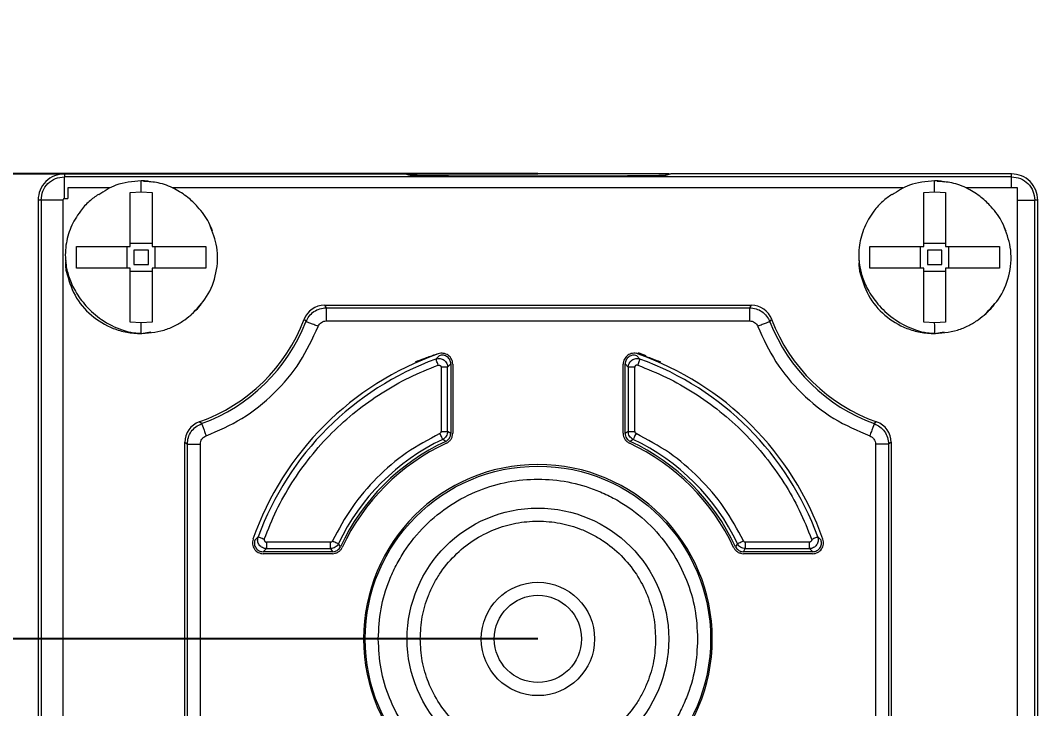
# Model space of a CAD drawing. Header units: millimetres. Extents: x 4 to 96, y 23 to 146.
# Drawn here: x 26.56 to 49.9, y 61.88 to 77.66 of the extents above; entities that cross this region are included whole.
import ezdxf

# ---------------------------------------------------------------- set-up
doc = ezdxf.new("R2010")
doc.units = ezdxf.units.MM
doc.layers.add('标注层', color=150, linetype='Continuous', lineweight=18)
doc.styles.get("Standard").update_dxf_attribs({"font": 'arial.ttf'})
doc.dimstyles.new('ISO-25', dxfattribs={"dimtxt": 2.5, "dimasz": 2.5, "dimexe": 1.25, "dimexo": 0.625, "dimtad": 1, "dimtxsty": 'Standard', "dimcen": 2.5, "dimadec": 0, "dimazin": 0, "dimtfac": 1, "dimtmove": 0, "dimatfit": 3, "dimfxl": 0, "dimarcsym": 0})

# ---------------------------------------------------------------- blocks, each defined once
blk = doc.blocks.new('*D11')
at = {"layer": 'Defpoints', "color": 0, "transparency": 16777216}
for p in [(14.867, 74.139), (38.435, 74.139), (38.435, 63.477)]:
    blk.add_point(p, dxfattribs=at)
at = {"layer": '标注层', "color": 0, "lineweight": -2, "transparency": 16777216}
for p, q in [((14.867, 78.219), (14.867, 82.299)), ((38.435, 74.139), (12.867, 74.139)), ((14.867, 74.139), (14.867, 72.436)), ((14.867, 63.477), (14.867, 65.181)), ((38.435, 63.477), (12.867, 63.477)), ((14.867, 59.397), (14.867, 55.317))]:
    blk.add_line(p, q, dxfattribs=at)
at = {"layer": '标注层', "color": 0, "transparency": 16777216}
for points in [[(14.187, 78.219), (15.547, 78.219), (14.867, 74.139)], [(14.187, 59.397), (15.547, 59.397), (14.867, 63.477)]]:
    blk.add_solid(points, dxfattribs=at)
at = {"layer": '标注层', "color": 0, "transparency": 16777216, "insert": (14.867, 68.808), "char_height": 3.5, "attachment_point": 5}
blk.add_mtext('10,66', dxfattribs=at)

msp = doc.modelspace()

# ---------------------------------------------------------------- linework, layer by layer
at = {"color": 7, "linetype": 'Continuous', "lineweight": 15}
for p, q in [((27.573, 74.139), (27.573, 74.073)), ((35.385, 74.139), (27.573, 74.139)), ((49.298, 74.073), (27.573, 74.073)), ((35.477, 74.109), (35.385, 74.139)), ((35.436, 74.137), (35.392, 74.137)), ((35.436, 74.139), (35.527, 74.109)), ((41.436, 74.139), (35.436, 74.139)), ((35.436, 74.123), (35.436, 74.139)), ((40.345, 74.091), (36.526, 74.091)), ((41.344, 74.109), (41.436, 74.139)), ((41.486, 74.139), (41.394, 74.109)), ((41.436, 74.139), (41.436, 74.123)), ((41.479, 74.137), (41.436, 74.137)), ((49.298, 74.139), (41.486, 74.139)), ((49.298, 74.073), (49.298, 74.139)), ((49.298, 73.819), (49.298, 74.073)), ((28.607, 73.819), (27.652, 73.819)), ((27.652, 73.819), (27.652, 73.573)), ((46.807, 73.819), (30.064, 73.819)), ((49.432, 73.819), (48.264, 73.819)), ((49.432, 30.841), (49.432, 73.819)), ((26.973, 73.539), (26.973, 30.715)), ((27.04, 73.539), (26.973, 73.539)), ((27.04, 73.539), (27.04, 30.715)), ((27.54, 73.539), (27.04, 73.539)), ((27.54, 73.539), (27.54, 30.715)), ((27.573, 73.573), (27.652, 73.573)), ((29.085, 73.712), (29.336, 73.727)), ((29.336, 73.727), (29.585, 73.712)), ((47.285, 73.712), (47.536, 73.727)), ((47.536, 73.727), (47.785, 73.712)), ((49.831, 30.715), (49.831, 73.539)), ((49.898, 73.539), (49.831, 73.539)), ((49.898, 30.715), (49.898, 73.539)), ((29.085, 72.477), (29.085, 73.044)), ((47.285, 72.477), (47.285, 73.044)), ((27.851, 71.977), (27.851, 72.477)), ((29.014, 71.977), (29.014, 72.477)), ((29.085, 72.549), (29.585, 72.549)), ((29.502, 72.394), (29.169, 72.394)), ((29.169, 72.394), (29.169, 72.061)), ((29.502, 72.061), (29.502, 72.394)), ((29.657, 71.977), (29.657, 72.477)), ((30.82, 72.477), (30.82, 71.977)), ((46.051, 71.977), (46.051, 72.477)), ((47.214, 71.977), (47.214, 72.477)), ((47.285, 72.549), (47.785, 72.549)), ((47.702, 72.394), (47.369, 72.394)), ((47.369, 72.394), (47.369, 72.061)), ((47.702, 72.061), (47.702, 72.394)), ((47.857, 71.977), (47.857, 72.477)), ((49.02, 72.477), (49.02, 71.977)), ((29.085, 71.906), (29.585, 71.906)), ((29.169, 72.061), (29.502, 72.061)), ((47.285, 71.906), (47.785, 71.906)), ((47.369, 72.061), (47.702, 72.061)), ((33.541, 71.127), (33.581, 71.069)), ((33.541, 71.127), (43.33, 71.127)), ((33.581, 71.069), (43.29, 71.069)), ((43.33, 71.127), (43.29, 71.069)), ((29.336, 70.727), (29.085, 70.743)), ((29.585, 70.742), (29.336, 70.727)), ((33.074, 70.805), (33.116, 70.751)), ((33.581, 70.769), (43.29, 70.769)), ((43.755, 70.751), (43.797, 70.805)), ((47.536, 70.727), (47.285, 70.743)), ((47.785, 70.742), (47.536, 70.727)), ((29.335, 70.477), (29.553, 70.515)), ((47.535, 70.477), (47.753, 70.515)), ((36.096, 69.895), (36.17, 69.971)), ((36.364, 69.707), (36.436, 69.783)), ((36.436, 69.783), (36.436, 68.189)), ((36.48, 69.777), (36.48, 68.192)), ((40.391, 68.192), (40.391, 69.777)), ((40.436, 69.783), (40.507, 69.707)), ((40.436, 68.189), (40.436, 69.783)), ((40.701, 69.971), (40.775, 69.895)), ((36.215, 69.707), (36.215, 68.234)), ((36.364, 68.234), (36.364, 69.707)), ((40.656, 69.707), (40.507, 69.707)), ((40.507, 69.707), (40.507, 68.234)), ((40.656, 68.234), (40.656, 69.707)), ((30.723, 68.413), (30.668, 68.456)), ((46.203, 68.456), (46.148, 68.413)), ((36.215, 68.234), (36.364, 68.234)), ((36.436, 68.189), (36.364, 68.234)), ((40.507, 68.234), (40.436, 68.189)), ((30.335, 67.985), (30.394, 67.944)), ((30.335, 54.465), (30.335, 67.985)), ((30.394, 56.917), (30.394, 67.944)), ((30.694, 56.917), (30.694, 67.944)), ((36.251, 68.054), (36.32, 68.008)), ((40.551, 68.008), (40.62, 68.054)), ((46.177, 67.944), (46.177, 56.917)), ((46.535, 67.985), (46.477, 67.944)), ((46.477, 67.944), (46.477, 56.917)), ((46.535, 67.985), (46.535, 54.465)), ((31.942, 65.743), (32.018, 65.817)), ((44.853, 65.817), (44.929, 65.743)), ((33.679, 65.698), (32.206, 65.698)), ((32.206, 65.698), (32.206, 65.548)), ((33.905, 65.592), (33.859, 65.662)), ((43.012, 65.662), (42.966, 65.592)), ((44.665, 65.698), (43.192, 65.698)), ((43.192, 65.698), (43.192, 65.548)), ((32.13, 65.477), (32.206, 65.548)), ((33.724, 65.477), (32.13, 65.477)), ((33.721, 65.432), (32.136, 65.432)), ((32.206, 65.548), (33.679, 65.548)), ((33.679, 65.548), (33.724, 65.477)), ((43.147, 65.477), (43.192, 65.548)), ((44.741, 65.477), (43.147, 65.477)), ((44.735, 65.432), (43.15, 65.432)), ((43.192, 65.548), (44.665, 65.548)), ((44.665, 65.548), (44.741, 65.477))]:
    msp.add_line(p, q, dxfattribs=at)
at = {"color": 7, "linetype": 'Continuous', "lineweight": 15, "flags": 128}
msp.add_lwpolyline([(40.915, 69.97), (40.759, 70.027), (40.744, 70.033)], dxfattribs=at)
at = {"color": 7, "linetype": 'Continuous', "lineweight": 15}
for radius in [3.962, 3, 1.3, 1]:
    msp.add_circle((38.435, 63.477), radius, dxfattribs=at)
for centre, radius, start, end in [((27.573, 73.539), 0.6, 89.9985, 179.9986), ((49.298, 73.539), 0.6, 359.999, 90.0004), ((29.335, 72.227), 4, 289.4653, 339.1783), ((29.335, 72.227), 4.058, 289.9857, 338.6708), ((47.535, 72.227), 4.058, 201.3292, 250.0143), ((47.535, 72.227), 4, 200.8213, 250.5347), ((38.435, 63.477), 6.924, 109.2912, 160.7086), ((38.435, 63.477), 6.924, 19.2912, 70.7086), ((38.436, 63.477), 6.83, 110.0289, 159.9711), ((38.436, 63.477), 6.83, 20.0289, 69.9711), ((38.436, 63.477), 5.071, 115.5206, 154.4794), ((38.436, 63.477), 5, 115.0272, 154.9726), ((38.435, 63.477), 4.955, 115.063, 154.9369), ((38.435, 63.477), 4.955, 25.063, 64.9369), ((38.436, 63.477), 5, 25.0272, 64.9726), ((38.436, 63.477), 5.071, 25.5206, 64.4794), ((38.435, 63.477), 4, 0, 180), ((38.435, 63.477), 4, 180, 0)]:
    msp.add_arc(centre, radius, start, end, dxfattribs=at)
for centre, major_axis, ratio, start_param, end_param in [((33.542, 70.627), (0.284, -0.413), 0.997986, 2.541072, 3.746599), ((43.329, 70.627), (0.284, 0.413), 0.997986, 5.678226, 6.883712), ((30.836, 67.984), (-0.41, 0.288), 0.997953, 5.666293, 6.895448), ((46.035, 67.984), (-0.41, -0.288), 0.997953, 2.529323, 3.758469)]:
    msp.add_ellipse(centre, major_axis=major_axis, ratio=ratio, start_param=start_param, end_param=end_param, dxfattribs=at)
for points, knots in [([(27.04, 73.539), (27.048, 73.609), (27.064, 73.749), (27.187, 73.925), (27.364, 74.049), (27.503, 74.065), (27.573, 74.073)], [0, 0, 0, 0, 0.25, 0.5000003, 0.7500009, 1, 1, 1, 1]), ([(27.573, 73.573), (27.573, 73.638), (27.573, 73.767), (27.573, 73.931), (27.573, 74.047), (27.573, 74.064), (27.573, 74.073)], [0, 0, 0, 0, 0.250001, 0.5, 0.75, 1, 1, 1, 1]), ([(29.335, 73.977), (29.136, 73.962), (28.784, 73.935), (28.489, 73.743), (28.36, 73.659)], [0, 0, 0, 0, 0.564848, 1, 1, 1, 1]), ([(29.335, 73.727), (29.334, 73.795), (29.332, 73.949), (29.334, 73.967), (29.335, 73.977)], [0, 0, 0, 0, 0.44383, 1, 1, 1, 1]), ([(29.57, 73.949), (29.543, 73.957), (29.467, 73.98), (29.387, 73.979), (29.335, 73.977)], [0, 0, 0, 0, 0.35812, 1, 1, 1, 1]), ([(36.526, 74.091), (36.398, 74.091), (36.132, 74.092), (35.786, 74.096), (35.54, 74.102), (35.498, 74.106), (35.477, 74.109)], [0, 0, 0, 0, 0.240756, 0.499976, 0.75921, 1, 1, 1, 1]), ([(41.394, 74.109), (41.373, 74.106), (41.331, 74.102), (41.085, 74.096), (40.739, 74.092), (40.473, 74.091), (40.345, 74.091)], [0, 0, 0, 0, 0.24079, 0.500024, 0.759244, 1, 1, 1, 1]), ([(47.535, 73.977), (47.336, 73.962), (46.984, 73.935), (46.689, 73.743), (46.56, 73.659)], [0, 0, 0, 0, 0.564848, 1, 1, 1, 1]), ([(47.535, 73.727), (47.534, 73.795), (47.532, 73.949), (47.534, 73.967), (47.535, 73.977)], [0, 0, 0, 0, 0.44383, 1, 1, 1, 1]), ([(47.77, 73.949), (47.743, 73.957), (47.667, 73.98), (47.587, 73.979), (47.535, 73.977)], [0, 0, 0, 0, 0.35812, 1, 1, 1, 1]), ([(49.298, 74.073), (49.367, 74.065), (49.507, 74.049), (49.684, 73.925), (49.807, 73.749), (49.823, 73.609), (49.831, 73.539)], [0, 0, 0, 0, 0.25, 0.5, 0.75, 1, 1, 1, 1]), ([(30.973, 72.826), (30.947, 72.892), (30.875, 73.076), (30.67, 73.356), (30.397, 73.621), (30.09, 73.816), (29.748, 73.949), (29.503, 73.961), (29.39, 73.967)], [0, 0, 0, 0, 0.118723, 0.330795, 0.474963, 0.644854, 0.836101, 1, 1, 1, 1]), ([(49.173, 72.826), (49.147, 72.892), (49.075, 73.076), (48.87, 73.356), (48.597, 73.621), (48.29, 73.816), (47.948, 73.949), (47.703, 73.961), (47.59, 73.967)], [0, 0, 0, 0, 0.118723, 0.330795, 0.474963, 0.644854, 0.836101, 1, 1, 1, 1]), ([(27.573, 73.573), (27.569, 73.572), (27.56, 73.571), (27.551, 73.565), (27.545, 73.558), (27.541, 73.55), (27.54, 73.544), (27.54, 73.539)], [0, 0, 0, 0, 0.251647, 0.498771, 0.623082, 0.744887, 1, 1, 1, 1]), ([(28.356, 73.667), (28.283, 73.617), (28.127, 73.511), (27.954, 73.311), (27.817, 73.108), (27.688, 72.848), (27.61, 72.57), (27.589, 72.277), (27.607, 72.029), (27.677, 71.748), (27.823, 71.428), (28.07, 71.09), (28.436, 70.767), (28.825, 70.574), (29.137, 70.492), (29.28, 70.488), (29.336, 70.487)], [0, 0, 0, 0, 0.058761, 0.125291, 0.174973, 0.221972, 0.318366, 0.368724, 0.424153, 0.491357, 0.570999, 0.663622, 0.769904, 0.890668, 0.957063, 1, 1, 1, 1]), ([(29.085, 73.044), (29.085, 73.209), (29.085, 73.472), (29.085, 73.647), (29.085, 73.712)], [0, 0, 0, 0, 0.6265461, 1, 1, 1, 1]), ([(29.585, 73.712), (29.585, 73.594), (29.585, 73.358), (29.585, 72.899), (29.585, 72.593), (29.585, 72.477)], [0, 0, 0, 0, 0.384245, 0.768595, 1, 1, 1, 1]), ([(46.556, 73.667), (46.483, 73.617), (46.327, 73.511), (46.154, 73.311), (46.017, 73.108), (45.888, 72.848), (45.81, 72.57), (45.789, 72.277), (45.807, 72.029), (45.877, 71.748), (46.023, 71.428), (46.27, 71.09), (46.636, 70.767), (47.025, 70.574), (47.337, 70.492), (47.48, 70.488), (47.536, 70.487)], [0, 0, 0, 0, 0.058761, 0.125291, 0.174973, 0.221972, 0.318366, 0.368724, 0.424153, 0.491357, 0.570999, 0.663622, 0.769904, 0.890668, 0.957063, 1, 1, 1, 1]), ([(47.285, 73.044), (47.285, 73.209), (47.285, 73.472), (47.285, 73.647), (47.285, 73.712)], [0, 0, 0, 0, 0.6265461, 1, 1, 1, 1]), ([(47.785, 73.712), (47.785, 73.594), (47.785, 73.358), (47.785, 72.899), (47.785, 72.593), (47.785, 72.477)], [0, 0, 0, 0, 0.384245, 0.768595, 1, 1, 1, 1]), ([(49.432, 73.539), (49.486, 73.539), (49.594, 73.539), (49.722, 73.539), (49.812, 73.539), (49.825, 73.539), (49.831, 73.539)], [0, 0, 0, 0, 0.249999, 0.5, 0.75, 1, 1, 1, 1]), ([(30.484, 70.916), (30.612, 71.046), (30.878, 71.316), (31.078, 71.868), (31.113, 72.45), (30.976, 72.802), (30.911, 72.969)], [0, 0, 0, 0, 0.24059, 0.501403, 0.763405, 1, 1, 1, 1]), ([(48.684, 70.916), (48.812, 71.046), (49.078, 71.316), (49.278, 71.868), (49.313, 72.45), (49.176, 72.802), (49.111, 72.969)], [0, 0, 0, 0, 0.24059, 0.501403, 0.763405, 1, 1, 1, 1]), ([(27.851, 72.477), (27.968, 72.477), (28.202, 72.477), (28.659, 72.477), (28.967, 72.477), (29.085, 72.477)], [0, 0, 0, 0, 0.3812667, 0.762528, 1, 1, 1, 1]), ([(29.585, 72.477), (29.776, 72.477), (30.158, 72.477), (30.575, 72.477), (30.753, 72.477), (30.82, 72.477)], [0, 0, 0, 0, 0.383838, 0.767814, 1, 1, 1, 1]), ([(46.051, 72.477), (46.168, 72.477), (46.402, 72.477), (46.859, 72.477), (47.167, 72.477), (47.285, 72.477)], [0, 0, 0, 0, 0.381267, 0.762528, 1, 1, 1, 1]), ([(47.785, 72.477), (47.976, 72.477), (48.358, 72.477), (48.775, 72.477), (48.953, 72.477), (49.02, 72.477)], [0, 0, 0, 0, 0.383838, 0.767814, 1, 1, 1, 1]), ([(27.604, 72.154), (27.599, 72.111), (27.591, 72.028), (27.607, 71.946), (27.615, 71.906)], [0, 0, 0, 0, 0.518846, 1, 1, 1, 1]), ([(45.804, 72.154), (45.799, 72.111), (45.791, 72.028), (45.807, 71.946), (45.815, 71.906)], [0, 0, 0, 0, 0.518846, 1, 1, 1, 1]), ([(27.615, 71.906), (27.67, 71.717), (27.78, 71.337), (28.173, 70.877), (28.606, 70.615), (29.006, 70.495), (29.224, 70.483), (29.335, 70.477)], [0, 0, 0, 0, 0.243158, 0.486319, 0.729469, 0.862353, 1, 1, 1, 1]), ([(29.085, 71.977), (28.896, 71.977), (28.517, 71.977), (28.099, 71.977), (27.92, 71.977), (27.851, 71.977)], [0, 0, 0, 0, 0.38127, 0.762541, 1, 1, 1, 1]), ([(29.085, 70.743), (29.085, 70.859), (29.085, 71.093), (29.085, 71.551), (29.085, 71.859), (29.085, 71.977)], [0, 0, 0, 0, 0.381319, 0.762642, 1, 1, 1, 1]), ([(29.585, 71.977), (29.585, 71.786), (29.585, 71.404), (29.585, 70.987), (29.585, 70.809), (29.585, 70.742)], [0, 0, 0, 0, 0.384164, 0.768389, 1, 1, 1, 1]), ([(30.82, 71.977), (30.706, 71.977), (30.48, 71.977), (30.026, 71.977), (29.713, 71.977), (29.586, 71.977)], [0, 0, 0, 0, 0.3719382, 0.7431343, 1, 1, 1, 1]), ([(45.815, 71.906), (45.87, 71.717), (45.98, 71.337), (46.373, 70.877), (46.806, 70.615), (47.206, 70.495), (47.424, 70.483), (47.535, 70.477)], [0, 0, 0, 0, 0.243158, 0.486319, 0.729469, 0.862353, 1, 1, 1, 1]), ([(47.285, 71.977), (47.096, 71.977), (46.717, 71.977), (46.299, 71.977), (46.12, 71.977), (46.051, 71.977)], [0, 0, 0, 0, 0.38127, 0.762541, 1, 1, 1, 1]), ([(47.285, 70.743), (47.285, 70.859), (47.285, 71.093), (47.285, 71.551), (47.285, 71.859), (47.285, 71.977)], [0, 0, 0, 0, 0.381319, 0.762642, 1, 1, 1, 1]), ([(47.785, 71.977), (47.785, 71.786), (47.785, 71.404), (47.785, 70.987), (47.785, 70.809), (47.785, 70.742)], [0, 0, 0, 0, 0.384164, 0.768389, 1, 1, 1, 1]), ([(49.02, 71.977), (48.906, 71.977), (48.68, 71.977), (48.226, 71.977), (47.913, 71.977), (47.786, 71.977)], [0, 0, 0, 0, 0.371938, 0.743134, 1, 1, 1, 1]), ([(29.279, 70.477), (29.475, 70.489), (29.762, 70.506), (30.112, 70.654), (30.333, 70.787), (30.512, 70.935), (30.637, 71.057), (30.691, 71.124), (30.708, 71.145)], [0, 0, 0, 0, 0.35822, 0.523677, 0.676984, 0.815836, 0.941967, 1, 1, 1, 1]), ([(33.116, 70.751), (33.138, 70.796), (33.182, 70.885), (33.295, 70.987), (33.431, 71.055), (33.531, 71.064), (33.581, 71.069)], [0, 0, 0, 0, 0.248892, 0.498515, 0.748879, 1, 1, 1, 1]), ([(33.581, 71.069), (33.581, 71.063), (33.581, 71.05), (33.581, 70.98), (33.581, 70.883), (33.581, 70.807), (33.581, 70.769)], [0, 0, 0, 0, 0.25, 0.500001, 0.749998, 1, 1, 1, 1]), ([(43.29, 71.069), (43.29, 71.063), (43.29, 71.05), (43.29, 70.98), (43.29, 70.883), (43.29, 70.807), (43.29, 70.769)], [0, 0, 0, 0, 0.25, 0.500001, 0.749998, 1, 1, 1, 1]), ([(43.29, 71.069), (43.34, 71.064), (43.44, 71.055), (43.576, 70.987), (43.689, 70.885), (43.733, 70.796), (43.755, 70.751)], [0, 0, 0, 0, 0.251116, 0.50148, 0.751104, 1, 1, 1, 1]), ([(47.479, 70.477), (47.675, 70.489), (47.962, 70.506), (48.312, 70.654), (48.533, 70.787), (48.712, 70.935), (48.837, 71.057), (48.891, 71.124), (48.908, 71.145)], [0, 0, 0, 0, 0.35822, 0.523677, 0.676984, 0.815836, 0.941967, 1, 1, 1, 1]), ([(29.335, 70.477), (29.337, 70.482), (29.339, 70.492), (29.337, 70.64), (29.335, 70.727)], [0, 0, 0, 0, 0.414044, 1, 1, 1, 1]), ([(33.395, 70.642), (33.36, 70.656), (33.289, 70.684), (33.198, 70.719), (33.133, 70.744), (33.122, 70.749), (33.116, 70.751)], [0, 0, 0, 0, 0.25, 0.5, 0.75, 1, 1, 1, 1]), ([(33.395, 70.642), (33.404, 70.66), (33.421, 70.696), (33.467, 70.736), (33.521, 70.764), (33.561, 70.768), (33.581, 70.769)], [0, 0, 0, 0, 0.250795, 0.500074, 0.750802, 1, 1, 1, 1]), ([(43.29, 70.769), (43.31, 70.768), (43.35, 70.764), (43.404, 70.736), (43.45, 70.696), (43.467, 70.66), (43.476, 70.642)], [0, 0, 0, 0, 0.250791, 0.500073, 0.750806, 1, 1, 1, 1]), ([(43.755, 70.751), (43.749, 70.749), (43.738, 70.744), (43.672, 70.719), (43.582, 70.684), (43.511, 70.656), (43.476, 70.642)], [0, 0, 0, 0, 0.2499995, 0.5000001, 0.749999, 1, 1, 1, 1]), ([(47.535, 70.477), (47.537, 70.482), (47.539, 70.492), (47.537, 70.64), (47.535, 70.727)], [0, 0, 0, 0, 0.414044, 1, 1, 1, 1]), ([(30.825, 68.132), (31.106, 68.253), (31.673, 68.499), (32.401, 69.089), (33.007, 69.803), (33.267, 70.364), (33.395, 70.642)], [0, 0, 0, 0, 0.247158, 0.5, 0.752842, 1, 1, 1, 1]), ([(43.476, 70.642), (43.604, 70.364), (43.863, 69.803), (44.47, 69.089), (45.198, 68.499), (45.765, 68.253), (46.046, 68.132)], [0, 0, 0, 0, 0.247158, 0.5, 0.752842, 1, 1, 1, 1]), ([(35.625, 69.833), (35.691, 69.858), (35.815, 69.906), (36.025, 69.979), (36.124, 70.013)], [0, 0, 0, 0, 0.528261, 1, 1, 1, 1]), ([(36.48, 69.777), (36.479, 69.797), (36.476, 69.837), (36.454, 69.893), (36.421, 69.943), (36.376, 69.983), (36.324, 70.012), (36.265, 70.027), (36.205, 70.029), (36.167, 70.018), (36.148, 70.013)], [0, 0, 0, 0, 0.125818, 0.250082, 0.376451, 0.499908, 0.626281, 0.749823, 0.875621, 1, 1, 1, 1]), ([(40.723, 70.013), (40.704, 70.018), (40.665, 70.029), (40.605, 70.026), (40.547, 70.012), (40.494, 69.982), (40.45, 69.942), (40.416, 69.893), (40.395, 69.837), (40.392, 69.797), (40.391, 69.777)], [0, 0, 0, 0, 0.125913, 0.250267, 0.376701, 0.500179, 0.626531, 0.750011, 0.87572, 1, 1, 1, 1]), ([(40.689, 70.033), (40.696, 70.03), (40.825, 69.99), (41.043, 69.908), (41.178, 69.859), (41.245, 69.834)], [0, 0, 0, 0, 0.029692, 0.519944, 1, 1, 1, 1]), ([(36.096, 69.895), (36.112, 69.899), (36.144, 69.908), (36.194, 69.906), (36.241, 69.893), (36.284, 69.869), (36.319, 69.836), (36.345, 69.797), (36.361, 69.753), (36.363, 69.722), (36.364, 69.707)], [0, 0, 0, 0, 0.1302732, 0.2590366, 0.3862924, 0.5120416, 0.6362855, 0.7590225, 0.8802619, 1, 1, 1, 1]), ([(36.147, 69.754), (36.141, 69.772), (36.128, 69.808), (36.111, 69.854), (36.099, 69.887), (36.097, 69.892), (36.096, 69.895)], [0, 0, 0, 0, 0.249998, 0.499999, 0.749999, 1, 1, 1, 1]), ([(36.436, 69.783), (36.435, 69.798), (36.432, 69.828), (36.416, 69.872), (36.391, 69.912), (36.356, 69.944), (36.314, 69.968), (36.267, 69.982), (36.218, 69.984), (36.186, 69.975), (36.17, 69.971)], [0, 0, 0, 0, 0.119981, 0.241339, 0.364097, 0.488291, 0.613948, 0.741101, 0.869776, 1, 1, 1, 1]), ([(40.701, 69.971), (40.686, 69.975), (40.655, 69.984), (40.607, 69.982), (40.562, 69.97), (40.519, 69.948), (40.484, 69.915), (40.457, 69.876), (40.439, 69.831), (40.437, 69.799), (40.436, 69.783)], [0, 0, 0, 0, 0.126936, 0.248442, 0.37292, 0.497665, 0.622715, 0.748095, 0.873847, 1, 1, 1, 1]), ([(40.507, 69.707), (40.508, 69.722), (40.51, 69.753), (40.527, 69.797), (40.553, 69.837), (40.589, 69.87), (40.632, 69.894), (40.679, 69.906), (40.728, 69.908), (40.759, 69.899), (40.775, 69.895)], [0, 0, 0, 0, 0.120034, 0.242218, 0.366554, 0.493044, 0.620756, 0.7471, 0.870112, 1, 1, 1, 1]), ([(40.775, 69.895), (40.774, 69.892), (40.772, 69.887), (40.76, 69.854), (40.743, 69.808), (40.73, 69.772), (40.724, 69.754)], [0, 0, 0, 0, 0.2500013, 0.500001, 0.7500015, 1, 1, 1, 1]), ([(32.159, 65.765), (32.248, 65.988), (32.426, 66.433), (32.786, 67.065), (33.21, 67.661), (33.702, 68.211), (34.252, 68.703), (34.848, 69.127), (35.479, 69.487), (35.925, 69.665), (36.147, 69.754)], [0, 0, 0, 0, 0.123522, 0.247, 0.373545, 0.5, 0.626545, 0.753001, 0.876523, 1, 1, 1, 1]), ([(36.147, 69.754), (36.151, 69.755), (36.159, 69.757), (36.17, 69.756), (36.182, 69.753), (36.193, 69.747), (36.202, 69.739), (36.209, 69.729), (36.214, 69.718), (36.214, 69.711), (36.215, 69.707)], [0, 0, 0, 0, 0.12468, 0.244415, 0.36723, 0.500588, 0.635445, 0.758823, 0.877753, 1, 1, 1, 1]), ([(36.364, 69.707), (36.361, 69.707), (36.355, 69.707), (36.32, 69.707), (36.272, 69.707), (36.234, 69.707), (36.215, 69.707)], [0, 0, 0, 0, 0.249998, 0.499999, 0.75, 1, 1, 1, 1]), ([(40.724, 69.754), (40.72, 69.755), (40.713, 69.757), (40.701, 69.756), (40.689, 69.753), (40.679, 69.747), (40.669, 69.739), (40.662, 69.729), (40.657, 69.718), (40.657, 69.711), (40.656, 69.707)], [0, 0, 0, 0, 0.122376, 0.24139, 0.364833, 0.499722, 0.633059, 0.755812, 0.875441, 1, 1, 1, 1]), ([(40.724, 69.754), (40.946, 69.665), (41.392, 69.487), (42.023, 69.127), (42.62, 68.703), (43.169, 68.21), (43.662, 67.661), (44.085, 67.065), (44.445, 66.433), (44.623, 65.988), (44.712, 65.765)], [0, 0, 0, 0, 0.123522, 0.247, 0.373545, 0.5, 0.626545, 0.753001, 0.876523, 1, 1, 1, 1]), ([(30.394, 67.944), (30.399, 67.995), (30.408, 68.097), (30.479, 68.235), (30.584, 68.348), (30.677, 68.392), (30.723, 68.413)], [0, 0, 0, 0, 0.251127, 0.501493, 0.751113, 1, 1, 1, 1]), ([(30.723, 68.413), (30.725, 68.407), (30.729, 68.396), (30.753, 68.33), (30.786, 68.239), (30.812, 68.167), (30.825, 68.132)], [0, 0, 0, 0, 0.2499994, 0.4999984, 0.7500007, 1, 1, 1, 1]), ([(46.148, 68.413), (46.146, 68.407), (46.142, 68.396), (46.118, 68.33), (46.085, 68.239), (46.059, 68.167), (46.046, 68.132)], [0, 0, 0, 0, 0.25, 0.499999, 0.750001, 1, 1, 1, 1]), ([(46.148, 68.413), (46.194, 68.392), (46.287, 68.348), (46.392, 68.235), (46.463, 68.097), (46.472, 67.995), (46.477, 67.944)], [0, 0, 0, 0, 0.248882, 0.4985, 0.748868, 1, 1, 1, 1]), ([(36.186, 68.189), (35.925, 68.048), (35.403, 67.768), (34.729, 67.184), (34.145, 66.51), (33.864, 65.988), (33.724, 65.727)], [0, 0, 0, 0, 0.250039, 0.500001, 0.750039, 1, 1, 1, 1]), ([(36.186, 68.189), (36.19, 68.191), (36.199, 68.196), (36.208, 68.207), (36.214, 68.219), (36.214, 68.229), (36.215, 68.234)], [0, 0, 0, 0, 0.260619, 0.499992, 0.73939, 1, 1, 1, 1]), ([(36.251, 68.054), (36.249, 68.056), (36.247, 68.062), (36.232, 68.094), (36.211, 68.137), (36.194, 68.172), (36.186, 68.189)], [0, 0, 0, 0, 0.249998, 0.499999, 0.749997, 1, 1, 1, 1]), ([(36.364, 68.234), (36.363, 68.215), (36.36, 68.178), (36.335, 68.126), (36.299, 68.082), (36.267, 68.063), (36.251, 68.054)], [0, 0, 0, 0, 0.24999, 0.499996, 0.749995, 1, 1, 1, 1]), ([(36.32, 68.008), (36.337, 68.017), (36.37, 68.036), (36.406, 68.08), (36.431, 68.132), (36.434, 68.17), (36.436, 68.189)], [0, 0, 0, 0, 0.2501129, 0.5001058, 0.750043, 1, 1, 1, 1]), ([(36.336, 67.966), (36.357, 67.977), (36.398, 68.001), (36.444, 68.057), (36.475, 68.121), (36.478, 68.168), (36.48, 68.192)], [0, 0, 0, 0, 0.250824, 0.500062, 0.750754, 1, 1, 1, 1]), ([(40.391, 68.192), (40.392, 68.168), (40.396, 68.121), (40.427, 68.056), (40.473, 68.001), (40.514, 67.977), (40.535, 67.966)], [0, 0, 0, 0, 0.250823, 0.500064, 0.750758, 1, 1, 1, 1]), ([(40.436, 68.189), (40.437, 68.17), (40.44, 68.132), (40.465, 68.08), (40.501, 68.036), (40.534, 68.017), (40.551, 68.008)], [0, 0, 0, 0, 0.24995, 0.499886, 0.749878, 1, 1, 1, 1]), ([(40.507, 68.234), (40.51, 68.234), (40.516, 68.234), (40.551, 68.234), (40.599, 68.234), (40.637, 68.234), (40.656, 68.234)], [0, 0, 0, 0, 0.250001, 0.500001, 0.75, 1, 1, 1, 1]), ([(40.62, 68.054), (40.604, 68.063), (40.572, 68.082), (40.536, 68.126), (40.511, 68.178), (40.508, 68.215), (40.507, 68.234)], [0, 0, 0, 0, 0.25, 0.499999, 0.749998, 1, 1, 1, 1]), ([(40.685, 68.189), (40.677, 68.172), (40.66, 68.137), (40.639, 68.094), (40.624, 68.062), (40.622, 68.056), (40.62, 68.054)], [0, 0, 0, 0, 0.250004, 0.500004, 0.750002, 1, 1, 1, 1]), ([(40.656, 68.234), (40.657, 68.229), (40.658, 68.219), (40.663, 68.207), (40.672, 68.196), (40.681, 68.191), (40.685, 68.189)], [0, 0, 0, 0, 0.260614, 0.500005, 0.739379, 1, 1, 1, 1]), ([(43.147, 65.727), (43.007, 65.988), (42.726, 66.51), (42.142, 67.184), (41.468, 67.768), (40.946, 68.048), (40.685, 68.189)], [0, 0, 0, 0, 0.250039, 0.500001, 0.750039, 1, 1, 1, 1]), ([(30.394, 67.944), (30.4, 67.944), (30.413, 67.944), (30.483, 67.944), (30.58, 67.944), (30.656, 67.944), (30.694, 67.944)], [0, 0, 0, 0, 0.25, 0.5, 0.750001, 1, 1, 1, 1]), ([(30.694, 67.944), (30.695, 67.964), (30.698, 68.005), (30.728, 68.06), (30.769, 68.106), (30.806, 68.123), (30.825, 68.132)], [0, 0, 0, 0, 0.250793, 0.500076, 0.750811, 1, 1, 1, 1]), ([(46.046, 68.132), (46.065, 68.123), (46.102, 68.106), (46.143, 68.06), (46.172, 68.005), (46.176, 67.964), (46.177, 67.944)], [0, 0, 0, 0, 0.2508, 0.500079, 0.750805, 1, 1, 1, 1]), ([(46.477, 67.944), (46.471, 67.944), (46.458, 67.944), (46.388, 67.944), (46.291, 67.944), (46.215, 67.944), (46.177, 67.944)], [0, 0, 0, 0, 0.25, 0.5, 0.750001, 1, 1, 1, 1]), ([(34.773, 63.477), (34.785, 63.707), (34.809, 64.168), (34.981, 64.731), (35.177, 65.165), (35.429, 65.596), (35.827, 66.086), (36.413, 66.562), (37.063, 66.898), (37.745, 67.098), (38.436, 67.161), (39.126, 67.098), (39.689, 66.933), (40.123, 66.735), (40.554, 66.483), (41.044, 66.086), (41.52, 65.5), (41.855, 64.849), (42.062, 64.168), (42.086, 63.707), (42.098, 63.477)], [0, 0, 0, 0, 0.060007, 0.119992, 0.152206, 0.184376, 0.250042, 0.315708, 0.380009, 0.440028, 0.5, 0.560019, 0.619992, 0.652206, 0.684376, 0.750042, 0.815708, 0.880009, 0.940016, 1, 1, 1, 1]), ([(35.735, 63.477), (35.744, 63.647), (35.762, 63.986), (35.889, 64.403), (36.035, 64.725), (36.221, 65.042), (36.513, 65.399), (36.942, 65.751), (37.422, 65.998), (37.926, 66.146), (38.436, 66.193), (38.945, 66.146), (39.361, 66.024), (39.683, 65.877), (40.001, 65.692), (40.358, 65.399), (40.709, 64.97), (40.955, 64.49), (41.108, 63.986), (41.126, 63.647), (41.135, 63.477)], [0, 0, 0, 0, 0.060007, 0.119984, 0.152716, 0.185088, 0.250043, 0.315062, 0.380017, 0.44004, 0.500001, 0.560024, 0.619984, 0.652716, 0.685088, 0.750043, 0.815062, 0.880017, 0.940024, 1, 1, 1, 1]), ([(32.206, 65.548), (32.191, 65.549), (32.16, 65.552), (32.115, 65.568), (32.075, 65.595), (32.042, 65.631), (32.019, 65.674), (32.006, 65.72), (32.005, 65.769), (32.014, 65.801), (32.018, 65.817)], [0, 0, 0, 0, 0.120035, 0.24222, 0.366556, 0.493046, 0.620759, 0.747101, 0.870113, 1, 1, 1, 1]), ([(32.018, 65.817), (32.021, 65.816), (32.026, 65.814), (32.059, 65.802), (32.105, 65.785), (32.141, 65.772), (32.159, 65.765)], [0, 0, 0, 0, 0.25, 0.500001, 0.750001, 1, 1, 1, 1]), ([(44.853, 65.817), (44.857, 65.801), (44.866, 65.769), (44.865, 65.72), (44.852, 65.673), (44.829, 65.631), (44.796, 65.595), (44.757, 65.569), (44.712, 65.552), (44.681, 65.549), (44.665, 65.548)], [0, 0, 0, 0, 0.129758, 0.253887, 0.380616, 0.506392, 0.631218, 0.755092, 0.878019, 1, 1, 1, 1]), ([(44.712, 65.765), (44.73, 65.772), (44.766, 65.785), (44.812, 65.802), (44.845, 65.814), (44.85, 65.816), (44.853, 65.817)], [0, 0, 0, 0, 0.250001, 0.500001, 0.749999, 1, 1, 1, 1]), ([(31.9, 65.765), (31.895, 65.745), (31.884, 65.707), (31.886, 65.647), (31.901, 65.589), (31.93, 65.536), (31.97, 65.491), (32.02, 65.458), (32.076, 65.436), (32.116, 65.434), (32.136, 65.432)], [0, 0, 0, 0, 0.125913, 0.250266, 0.3767, 0.50018, 0.62653, 0.75001, 0.875718, 1, 1, 1, 1]), ([(31.942, 65.743), (31.937, 65.728), (31.929, 65.697), (31.931, 65.649), (31.942, 65.603), (31.965, 65.561), (31.997, 65.525), (32.037, 65.498), (32.082, 65.481), (32.114, 65.478), (32.13, 65.477)], [0, 0, 0, 0, 0.127012, 0.248512, 0.372976, 0.497707, 0.622743, 0.748114, 0.873855, 1, 1, 1, 1]), ([(32.159, 65.765), (32.158, 65.762), (32.156, 65.754), (32.156, 65.743), (32.16, 65.731), (32.166, 65.72), (32.174, 65.711), (32.183, 65.703), (32.194, 65.699), (32.202, 65.698), (32.206, 65.698)], [0, 0, 0, 0, 0.122368, 0.241389, 0.364829, 0.49971, 0.633052, 0.755796, 0.875433, 1, 1, 1, 1]), ([(33.679, 65.698), (33.684, 65.699), (33.693, 65.699), (33.706, 65.705), (33.717, 65.714), (33.722, 65.722), (33.724, 65.727)], [0, 0, 0, 0, 0.2606203, 0.4999946, 0.7393798, 1, 1, 1, 1]), ([(33.679, 65.548), (33.679, 65.551), (33.679, 65.558), (33.679, 65.593), (33.679, 65.641), (33.679, 65.679), (33.679, 65.698)], [0, 0, 0, 0, 0.250001, 0.500001, 0.749999, 1, 1, 1, 1]), ([(33.859, 65.662), (33.85, 65.646), (33.831, 65.613), (33.787, 65.577), (33.735, 65.553), (33.698, 65.55), (33.679, 65.548)], [0, 0, 0, 0, 0.250001, 0.5, 0.75, 1, 1, 1, 1]), ([(33.721, 65.432), (33.744, 65.434), (33.792, 65.438), (33.856, 65.469), (33.912, 65.514), (33.935, 65.556), (33.947, 65.576)], [0, 0, 0, 0, 0.250821, 0.500062, 0.750756, 1, 1, 1, 1]), ([(33.724, 65.727), (33.741, 65.718), (33.775, 65.702), (33.819, 65.681), (33.851, 65.666), (33.856, 65.663), (33.859, 65.662)], [0, 0, 0, 0, 0.249999, 0.5, 0.750002, 1, 1, 1, 1]), ([(33.724, 65.477), (33.743, 65.479), (33.781, 65.482), (33.833, 65.506), (33.877, 65.543), (33.896, 65.576), (33.905, 65.592)], [0, 0, 0, 0, 0.249951, 0.499886, 0.74988, 1, 1, 1, 1]), ([(42.924, 65.576), (42.936, 65.556), (42.959, 65.514), (43.015, 65.469), (43.079, 65.438), (43.127, 65.434), (43.15, 65.432)], [0, 0, 0, 0, 0.250822, 0.500065, 0.750757, 1, 1, 1, 1]), ([(42.966, 65.592), (42.975, 65.576), (42.994, 65.543), (43.039, 65.506), (43.09, 65.482), (43.128, 65.479), (43.147, 65.477)], [0, 0, 0, 0, 0.250113, 0.500105, 0.750043, 1, 1, 1, 1]), ([(43.012, 65.662), (43.015, 65.663), (43.02, 65.666), (43.052, 65.681), (43.096, 65.702), (43.13, 65.718), (43.147, 65.727)], [0, 0, 0, 0, 0.249998, 0.4999994, 0.7499995, 1, 1, 1, 1]), ([(43.192, 65.548), (43.173, 65.55), (43.136, 65.553), (43.084, 65.577), (43.04, 65.613), (43.021, 65.646), (43.012, 65.662)], [0, 0, 0, 0, 0.249993, 0.499996, 0.749998, 1, 1, 1, 1]), ([(43.147, 65.727), (43.15, 65.722), (43.154, 65.714), (43.165, 65.705), (43.178, 65.699), (43.187, 65.699), (43.192, 65.698)], [0, 0, 0, 0, 0.2606075, 0.5000122, 0.7393991, 1, 1, 1, 1]), ([(44.712, 65.765), (44.713, 65.761), (44.715, 65.754), (44.715, 65.742), (44.711, 65.731), (44.705, 65.72), (44.697, 65.711), (44.687, 65.704), (44.677, 65.699), (44.669, 65.698), (44.665, 65.698)], [0, 0, 0, 0, 0.1247, 0.244457, 0.367272, 0.500634, 0.635483, 0.758838, 0.877748, 1, 1, 1, 1]), ([(44.665, 65.548), (44.665, 65.551), (44.665, 65.558), (44.665, 65.593), (44.665, 65.641), (44.665, 65.679), (44.665, 65.698)], [0, 0, 0, 0, 0.249999, 0.499999, 0.750001, 1, 1, 1, 1]), ([(44.735, 65.432), (44.755, 65.434), (44.795, 65.436), (44.851, 65.459), (44.901, 65.492), (44.941, 65.537), (44.97, 65.589), (44.985, 65.647), (44.987, 65.707), (44.976, 65.746), (44.971, 65.765)], [0, 0, 0, 0, 0.125816, 0.250081, 0.37645, 0.499908, 0.626281, 0.749824, 0.875621, 1, 1, 1, 1]), ([(44.741, 65.477), (44.757, 65.478), (44.79, 65.481), (44.836, 65.499), (44.874, 65.526), (44.905, 65.561), (44.928, 65.602), (44.94, 65.648), (44.942, 65.697), (44.934, 65.728), (44.929, 65.743)], [0, 0, 0, 0, 0.130346, 0.257083, 0.380242, 0.499857, 0.621461, 0.747888, 0.872935, 1, 1, 1, 1]), ([(42.098, 63.477), (42.086, 63.247), (42.062, 62.787), (41.89, 62.224), (41.694, 61.789), (41.442, 61.359), (41.044, 60.869), (40.458, 60.393), (39.808, 60.056), (39.126, 59.857), (38.435, 59.793), (37.745, 59.857), (37.182, 60.022), (36.748, 60.219), (36.317, 60.471), (35.827, 60.869), (35.351, 61.454), (35.016, 62.105), (34.809, 62.787), (34.785, 63.247), (34.773, 63.477)], [0, 0, 0, 0, 0.0600071, 0.1199915, 0.1522065, 0.1843756, 0.2500417, 0.3157078, 0.3800093, 0.440028, 0.5000004, 0.560019, 0.6199915, 0.6522064, 0.6843756, 0.7500417, 0.8157078, 0.8800093, 0.940016, 1, 1, 1, 1]), ([(41.135, 63.477), (41.127, 63.307), (41.109, 62.968), (40.981, 62.552), (40.836, 62.23), (40.65, 61.912), (40.357, 61.555), (39.929, 61.204), (39.448, 60.956), (38.944, 60.808), (38.435, 60.762), (37.926, 60.808), (37.51, 60.931), (37.188, 61.077), (36.87, 61.263), (36.513, 61.555), (36.162, 61.984), (35.916, 62.464), (35.763, 62.968), (35.744, 63.308), (35.735, 63.477)], [0, 0, 0, 0, 0.060008, 0.119984, 0.152716, 0.185088, 0.250043, 0.315062, 0.380017, 0.44004, 0.500001, 0.560024, 0.619984, 0.652716, 0.685088, 0.750043, 0.815062, 0.880017, 0.940024, 1, 1, 1, 1])]:
    msp.add_open_spline(points, degree=3, knots=knots, dxfattribs=at)

# ---------------------------------------------------------------- dimensions: what is measured, and where the dimension line sits
at = {"layer": '标注层'}
dim = msp.add_linear_dim(base=(14.867, 74.139), p1=(38.435, 63.477), p2=(38.435, 74.139), angle=90, dimstyle='ISO-25', override={"dimtxt": 3.5, "dimasz": 4.08, "dimexe": 2, "dimexo": 0, "dimgap": 1.524, "dimtih": 1, "dimtoh": 1, "dimzin": 0, "dimadec": 2, "dimtzin": 0}, dxfattribs=at)
dim.commit()
dim.dimension.update_dxf_attribs({"geometry": '*D11', "text_midpoint": (14.867, 68.808)})

doc.saveas('drawing.dxf')
